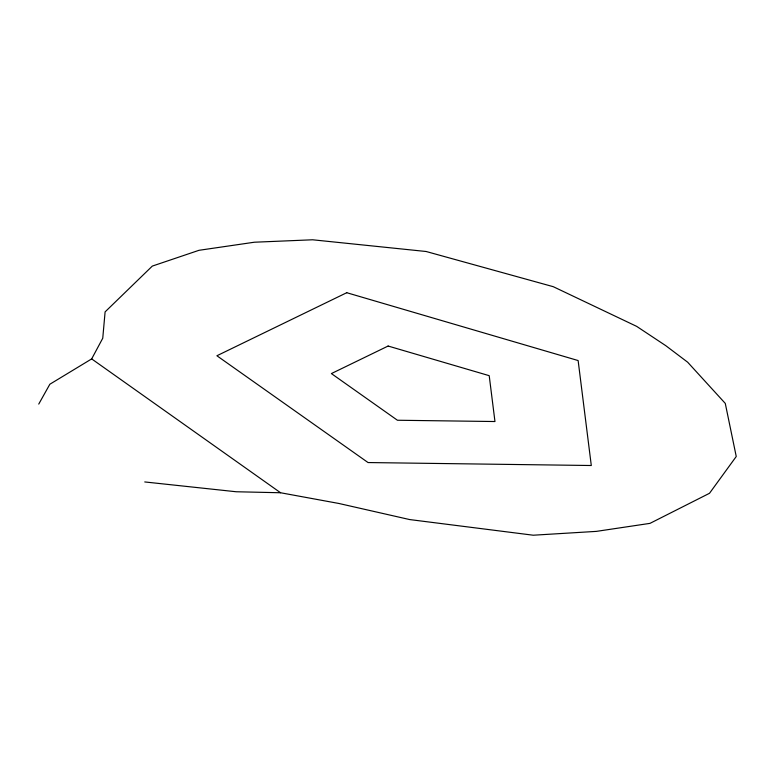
<?xml version="1.0" encoding="UTF-8"?>
<svg xmlns="http://www.w3.org/2000/svg" width="775" height="775" viewBox="0 0 775 775"><rect width="100%" height="100%" fill="white"/><g stroke="black" fill="none" stroke-linecap="round" stroke-linejoin="round"><path stroke-width="1.16" d="M38.75 404.085L49.842 384.245L91.673 358.903L102.755 338.22L105.1 311.889L152.317 266.087L198.991 250.306L254.384 242.217L312.616 239.785L426.134 251.497L553.273 286.692L636.663 326.372L665.744 345.65L687.648 362.196L725.274 403.397L736.25 456.504L709.503 493.287L649.983 523.367L596.372 531.379L533.258 535.215L409.646 519.56L338.888 503.469L280.569 492.755L236.21 491.757L144.751 481.943M91.673 358.903L280.569 492.755M346.745 292.708L216.903 355.754L368.048 462.549L591.296 465.513L578.131 360.549L346.745 292.708M388.12 346.037L331.39 373.579L397.43 420.244L494.963 421.532L489.209 375.672L388.12 346.037"/></g></svg>
